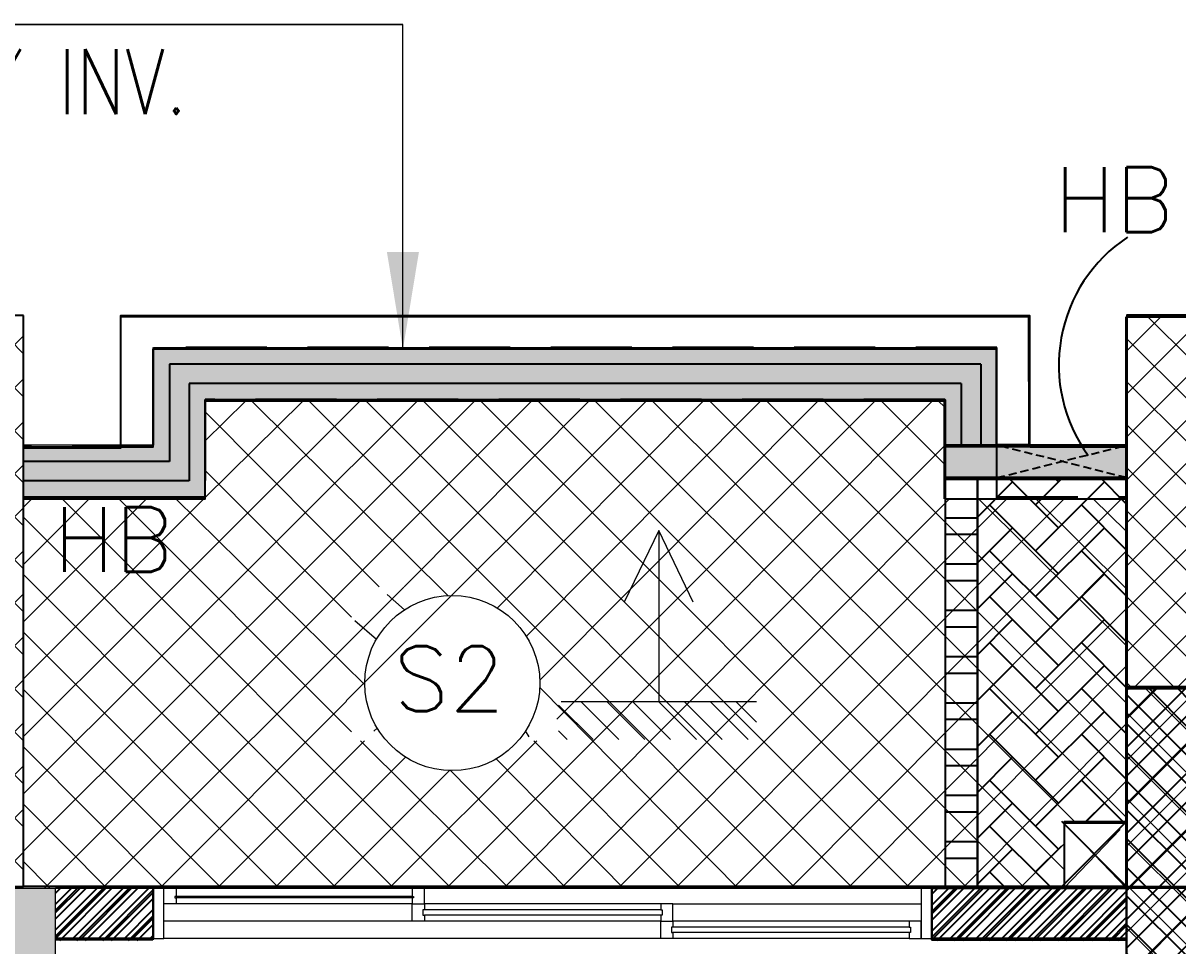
# Model space of a CAD drawing. Header units: millimetres. Extents: x 1181448 to 1317632, y -5734806 to -5633961.
# Drawn here: x 1311250 to 1314809, y -5700498 to -5697655 of the extents above; entities that cross this region are included whole.
import ezdxf

# ---------------------------------------------------------------- set-up
doc = ezdxf.new("R2010")
doc.units = ezdxf.units.MM
doc.header["$LTSCALE"] = 1000
doc.header["$MEASUREMENT"] = 0
for name, pattern in [('1', [0]), ('3BHK-A$0$AUDIT_D_120904163729-0', [0]), ('3BHK-A$0$HIDDEN', [0.375, 0.25, -0.125]), ('AUDIT_D_120904163729-0', [0]), ('HIDDEN', [0.375, 0.25, -0.125]), ('T 10_TYPICAL ELEVATION$0$AUDIT_D_120904163729-0', [0]), ('T8(T9 IS SIMILAR) - TYPICAL FLOOR ELEVATION$0$AUDIT_D_120904163729-0', [0]), ('T8(T9 IS SIMILAR)$0$$0$HIDDEN', [0.375, 0.25, -0.125])]:
    doc.linetypes.add(name, pattern=pattern)
doc.layers.get('0').update_dxf_attribs({"linetype": 'AUDIT_D_120904163729-0'})
for name, color, linetype in [('100 MM THK. NON-STRUCTURAL WALL', 134, 'Continuous'), ('3BHK-A$0$$1$CUT-OUT', 49, 'Continuous'), ('3BHK-A$0$A-DECK SUNK 125', 8, 'Continuous'), ('3BHK-A$0$A-Elev Feature-Chajja', 13, 'Continuous'), ('3BHK-A$0$A-HATCH -160', 251, '3BHK-A$0$AUDIT_D_120904163729-0'), ('3BHK-A$0$CUT-OUT', 49, 'Continuous'), ('3BHK-A$0$ELE 1', 1, 'Continuous'), ('A_dim', 1, 'Continuous'), ('S-BEAM', 20, 'Continuous'), ('S-BEAM NO', 7, 'Continuous'), ('SCPL-BEAMS NO.', 7, 'Continuous'), ('T 10_TYPICAL ELEVATION$0$A-WALL-FEATURES', 6, 'T 10_TYPICAL ELEVATION$0$AUDIT_D_120904163729-0'), ('T8(T9 IS SIMILAR) - TYPICAL FLOOR ELEVATION$0$A-WALL-FEATURES', 6, 'T8(T9 IS SIMILAR) - TYPICAL FLOOR ELEVATION$0$AUDIT_D_120904163729-0'), ('T8(T9 IS SIMILAR)$0$A-RERA CARPET AREA', 30, 'Continuous'), ('T8(T9 IS SIMILAR)$0$S-BEAM', 20, 'T8(T9 IS SIMILAR)$0$$0$HIDDEN'), ('TYPICAL FLOOR ARCH', 251, 'AUDIT_D_120904163729-0')]:
    doc.layers.add(name, color=color, linetype=linetype)
for name, color, linetype, lineweight in [('160 THK. STRUCT WALL', 7, 'Continuous', 15), ('200 THK. NON-STRUCT WALL -1', 6, 'Continuous', 15), ('3BHK-A$0$A-WALL- 160', 6, 'Continuous', 30), ('3BHK-A$0$D&W', 8, 'Continuous', 25), ('3BHK-A$0$Ele', 8, 'Continuous', 15), ('3BHK-A$0$Window', 4, 'Continuous', 20), ('S-C-SHADE', 40, 'Continuous', 9), ('S-CUTOUT', 8, 'Continuous', 15), ('S-HATCH', 8, 'Continuous', 9), ('SCPL_SLAB MARK', 72, 'Continuous', 20)]:
    doc.layers.add(name, color=color, linetype=linetype, lineweight=lineweight)
doc.layers.add('160MM THK.NON-STRUCTURAL WALLS', color=7, linetype='Continuous', true_color=0xea7b62)
doc.layers.add('WALL - 0.16 thk STRUCTURAL', color=7, linetype='1', true_color=0x24ffc8)
doc.styles.add('SCPL', font='romans.shx')
doc.dimstyles.new('SCPL', dxfattribs={"dimscale": 0, "dimtxt": 300, "dimasz": 300, "dimexe": 100, "dimexo": 200, "dimgap": 150, "dimtad": 0, "dimdec": 0, "dimzin": 1, "dimdsep": 46, "dimtxsty": 'SCPL', "dimcen": 150, "dimclrd": 1, "dimclre": 2, "dimclrt": 5, "dimadec": 3, "dimazin": 0, "dimtfac": 1, "dimtdec": 0, "dimtofl": 0, "dimtmove": 2, "dimatfit": 3, "dimfxl": 0, "dimtolj": 1, "dimtzin": 0, "dimlwd": 15, "dimlwe": 13, "dimarcsym": 0})
pattern_1 = [(45.00000000000001, (-0.652265147306025, 1285.594474900514), (-39.77475644174329, 39.7747564417433), []), (45.00000000000001, (25.8642391031608, 1285.594474900514), (-39.77475644174329, 39.7747564417433), [])]
pattern_2 = [(45.00000000000001, (-1203934.236175418, 5721641.226945907), (-39.77475644174329, 39.7747564417433), []), (45.00000000000001, (-1203907.71967116, 5721641.226945907), (-39.77475644174329, 39.7747564417433), [])]

# ---------------------------------------------------------------- blocks, each defined once
blk = doc.blocks.new('3BHK-A$0$2400')
at = {"layer": '3BHK-A$0$Window', "color": 1, "lineweight": 13}
for p, q in [((1151176.486151809, -5692111.929242792), (1148842.486151809, -5692111.929242792)), ((1149607.486151809, -5692111.929242792), (1148879.986151809, -5692111.929242792)), ((1149607.486151809, -5692165.255909459), (1148879.986151809, -5692165.255909459)), ((1150373.736151809, -5692165.255909459), (1149644.986151809, -5692165.255909459)), ((1150411.236151809, -5692165.255909459), (1151176.48615181, -5692165.25590946)), ((1149607.486151809, -5692218.582576125), (1148842.486151809, -5692218.582576125)), ((1150373.736151809, -5692218.582576125), (1149644.986151809, -5692218.582576125)), ((1151138.986151809, -5692218.582576125), (1150411.236151809, -5692218.582576125)), ((1150373.736151809, -5692271.929242792), (1148842.486151809, -5692271.929242792)), ((1151138.986151809, -5692271.929242792), (1150411.236151809, -5692271.929242792))]:
    blk.add_line(p, q, dxfattribs=at)
at = {"layer": '3BHK-A$0$Window', "color": 5, "lineweight": 13}
for p, q in [((1149607.486151809, -5692142.172576125), (1148879.986151809, -5692142.172576125)), ((1149607.486151809, -5692146.672576125), (1148879.986151809, -5692146.672576125)), ((1150373.736151809, -5692183.839242792), (1149644.986151809, -5692183.839242792)), ((1150373.736151809, -5692199.999242792), (1149644.986151809, -5692199.999242792)), ((1151138.986151809, -5692237.165909459), (1150411.236151809, -5692237.165909459)), ((1151138.986151809, -5692253.345909459), (1150411.236151809, -5692253.345909459))]:
    blk.add_line(p, q, dxfattribs=at)
at = {"layer": '3BHK-A$0$Window', "color": 4, "lineweight": 13}
for points in [[(1148842.486151809, -5692111.929242792), (1148809.486151809, -5692111.929242792), (1148809.486151809, -5692271.929242792), (1148842.486151809, -5692271.929242792)], [(1148879.986151809, -5692146.672576125), (1148879.986151809, -5692165.255909459), (1148842.486151809, -5692165.255909459), (1148842.486151809, -5692111.929242792), (1148879.986151809, -5692111.929242792), (1148879.986151809, -5692142.172576125), (1148875.486151809, -5692142.172576125), (1148875.486151809, -5692146.672576125)], [(1149607.486151809, -5692146.672576125), (1149607.486151809, -5692165.255909459), (1149644.986151809, -5692165.255909459), (1149644.986151809, -5692111.929242792), (1149607.486151809, -5692111.929242792), (1149607.486151809, -5692142.172576125), (1149611.986151809, -5692142.172576125), (1149611.986151809, -5692146.672576125)], [(1151209.486151809, -5692111.929242792), (1151176.486151809, -5692111.929242792), (1151176.486151809, -5692271.929242792), (1151209.486151809, -5692271.929242792)], [(1149644.986151809, -5692199.999242792), (1149644.986151809, -5692218.582576125), (1149607.486151809, -5692218.582576125), (1149607.486151809, -5692165.255909459), (1149644.986151809, -5692165.255909459), (1149644.986151809, -5692183.839242792), (1149640.486151809, -5692183.839242792), (1149640.486151809, -5692199.999242792)], [(1150373.736151809, -5692199.999242792), (1150373.736151809, -5692218.582576125), (1150411.236151809, -5692218.582576125), (1150411.236151809, -5692165.255909459), (1150373.736151809, -5692165.255909459), (1150373.736151809, -5692183.839242792), (1150378.236151809, -5692183.839242792), (1150378.236151809, -5692199.999242792)], [(1150411.236151809, -5692253.345909459), (1150411.236151809, -5692271.929242792), (1150373.736151809, -5692271.929242792), (1150373.736151809, -5692218.582576125), (1150411.236151809, -5692218.582576125), (1150411.236151809, -5692237.165909459), (1150406.736151809, -5692237.165909459), (1150406.736151809, -5692253.345909459)], [(1151138.986151809, -5692253.345909459), (1151138.986151809, -5692271.929242792), (1151176.486151809, -5692271.929242792), (1151176.486151809, -5692218.582576125), (1151138.986151809, -5692218.582576125), (1151138.986151809, -5692237.165909459), (1151143.486151809, -5692237.165909459), (1151143.486151809, -5692253.345909459)]]:
    blk.add_lwpolyline(points, close=True, dxfattribs=at)
blk = doc.blocks.new('GGS')
at = {"layer": '3BHK-A$0$A-DECK SUNK 125'}
h = blk.add_hatch(dxfattribs=at)
h.set_pattern_fill('AR-HBONE', color=8, scale=25)
h.set_pattern_definition([(45.00000000000001, (1.30385160446167e-08, 0), (1.110223024625157e-14, 141.4213562373095), [299.9999999999999, -99.99999999999997]), (135, (70.71067813783884, 70.71067812480032), (1.110223024625157e-14, 141.4213562373095), [299.9999999999992, -99.9999999999998])])
edge = h.paths.add_edge_path(flags=17)
edge.add_arc((-206548270.1442057, -159299046.7289787), 13.01244681316444, 180, 540, ccw=False)
h.paths.add_polyline_path([(-206548580.1628271, -159299196.7289787), (-206548320.1807599, -159299196.7289787), (-206548320.1807599, -159298996.7288414), (-206548120.1624828, -159298996.7288414), (-206548120.1442057, -159297936.7289787), (-206548580.14455, -159297936.7289787)])
at = {"layer": '3BHK-A$0$A-HATCH -160', "linetype": 'ByBlock'}
h = blk.add_hatch(dxfattribs=at)
h.set_pattern_fill('ZIGZAG', color=8, scale=250)
h.set_pattern_definition([(9.213864076586625e-15, (1.30385160446167e-08, 0), (31.25, 31.25), [31.25, -31.25]), (90, (31.25000001303852, 0), (-31.25, 31.25), [31.25, -31.25])])
h.paths.add_polyline_path([(-206546670.2258754, -159304032.5894826), (-206548020.1807599, -159304032.5894826), (-206548020.1807599, -159303432.5971018), (-206548120.1807599, -159303432.5971018), (-206548120.1807599, -159304032.5894826), (-206550200.1807599, -159304032.5894826), (-206550200.1789659, -159303332.5971018), (-206550519.8971255, -159303332.5971018), (-206550519.8974985, -159303432.5962824), (-206550300.1807599, -159303432.5971018), (-206550300.1807599, -159304732.5818633), (-206550519.8971255, -159304732.5810439), (-206550519.8971255, -159304832.5810439), (-206550200.1807599, -159304832.5818633), (-206550200.1807599, -159304132.5894826), (-206548120.1807599, -159304132.5894826), (-206548120.1807599, -159304947.5895208), (-206548020.1807599, -159304947.5895208), (-206548020.1807599, -159304132.5894826), (-206546670.2259481, -159304132.5894826)])
h.paths.add_polyline_path([(-206546670.2258754, -159302532.5894826), (-206547270.1807599, -159302532.5894826), (-206547270.1807599, -159302432.5894826), (-206546670.2258754, -159302432.5894826)])
h.paths.add_polyline_path([(-206548020.1807599, -159299982.5894826), (-206548120.1807599, -159299982.5894826), (-206548120.1807599, -159302532.5894826), (-206548020.1807599, -159302532.5894826)])
h.paths.add_polyline_path([(-206548020.1807599, -159306682.5894826), (-206548120.1807599, -159306682.5894826), (-206548120.1807599, -159305697.5895208), (-206548020.1807599, -159305697.5895208)])
h.paths.add_polyline_path([(-206556389.5921026, -159304658.1033002), (-206555569.7017461, -159304658.1033002), (-206555569.7017461, -159304758.1033002), (-206556389.5921026, -159304758.1033002)])
h.paths.add_polyline_path([(-206557269.5921026, -159304658.1033002), (-206558169.6795669, -159304658.1033002), (-206558169.6795669, -159304758.1033002), (-206557269.5921026, -159304758.1033002)])
h.paths.add_polyline_path([(-206555619.9673005, -159303432.9301992), (-206558019.8107907, -159303432.9301992), (-206558019.8107907, -159303332.9301992), (-206555619.9673005, -159303332.9301992)])
h.paths.add_polyline_path([(-206558919.8107907, -159301083.248655), (-206559019.8107907, -159301083.248655), (-206559019.8107907, -159303432.9301992), (-206558919.8107907, -159303432.9301992)])
h.paths.add_polyline_path([(-206559769.8107907, -159303432.9301992), (-206560446.1413, -159303432.9301992), (-206560446.1413, -159303332.9310211), (-206559769.8107907, -159303332.9310211)])
h.paths.add_polyline_path([(-206558359.3616348, -159309491.6875185), (-206557569.6726112, -159309492.7478054), (-206557569.7774198, -159309392.7397758), (-206557569.6759572, -159309392.747706), (-206557669.6726112, -159309392.7477075), (-206558359.3616348, -159309391.6874206)])
h.paths.add_polyline_path([(-206554884.6853191, -159299222.9420962), (-206555369.7017461, -159299222.6462081), (-206555369.7017461, -159299323.1212675), (-206554884.7620298, -159299323.1212675)])
h.paths.add_polyline_path([(-206548120.1413031, -159297837.7564037), (-206548679.7807, -159297837.834479), (-206548679.7807, -159297937.7893145), (-206548120.1442057, -159297937.7893145)])
h.paths.add_polyline_path([(-206555669.7017477, -159305007.0429644), (-206555569.7017461, -159305007.0429644), (-206555569.7017461, -159304757.0429644), (-206555669.7017477, -159304757.0429644)])
h = blk.add_hatch(dxfattribs=at)
h.set_pattern_fill('ANSI37', color=8, scale=500)
h.set_pattern_definition([(45.00000000000001, (-0.652265147306025, 1286.837772074156), (-44.19417382415921, 44.19417382415922), []), (135, (-0.652265147306025, 1286.837772074156), (-44.19417382415922, -44.19417382415921), [])])
h.paths.add_polyline_path([(-206547920.2437709, -159298581.714834), (-206548120.1413023, -159298581.7020094), (-206548120.1807599, -159299981.5291468), (-206547920.31224, -159299981.5391319)])
h = blk.add_hatch(dxfattribs=at)
h.set_pattern_fill('ANSI32', color=8, scale=150)
h.set_pattern_definition(pattern_1)
h.paths.add_polyline_path([(-206551120.1809396, -159299358.0161074), (-206551420.1939187, -159299357.873001), (-206551420.1939187, -159299197.785338), (-206551120.1809396, -159299197.9284444)])
h = blk.add_hatch(dxfattribs=at)
h.set_pattern_fill('ANSI32', color=8, scale=150)
h.set_pattern_definition(pattern_1)
h.paths.add_polyline_path([(-206548120.1807599, -159299357.9722759), (-206548720.1809396, -159299357.9722759), (-206548720.1809396, -159299197.9722759), (-206548120.1807599, -159299197.9722759)])
at = {"color": 8, "linetype": '3BHK-A$0$HIDDEN', "ltscale": 0.1}
for p, q in [((-206548519.8104886, -159297936.7289787, 1.129310192120616), (-206548120.1442057, -159297836.7518257, 1.129310192120616)), ((-206548120.1442057, -159297936.7289787, 0.5138890929442232), (-206548519.8104886, -159297836.7518257, 1.129310192120616))]:
    blk.add_line(p, q, dxfattribs=at)
at = {"layer": '3BHK-A$0$$1$CUT-OUT', "color": 8, "elevation": 0.4895635743113104}
blk.add_lwpolyline([(-206548679.7807, -159297936.7289787), (-206548679.782277, -159299196.7289787), (-206548579.7680318, -159299196.7137649), (-206548579.7965248, -159297936.7383939)], close=True, dxfattribs=at)
blk.add_lwpolyline([(-206548579.7680323, -159299196.7289787), (-206548579.7965243, -159297936.7594071)], dxfattribs=at)
at = {"layer": '3BHK-A$0$A-Elev Feature-Chajja', "color": 8, "elevation": 0.4895635743113104}
for points in [[(-206548679.7828352, -159298111.1580669), (-206548579.7828352, -159298111.1580669), (-206548579.7798097, -159298061.1590371), (-206548679.7798097, -159298061.1590371)], [(-206548679.7828352, -159298253.7298306), (-206548579.7828352, -159298253.7298306), (-206548579.7798097, -159298203.7308008), (-206548679.7798097, -159298203.7308008)], [(-206548679.7828352, -159298396.3015943), (-206548579.7828352, -159298396.3015943), (-206548579.7798097, -159298346.3025645), (-206548679.7798097, -159298346.3025645)], [(-206548679.7828352, -159298538.8733581), (-206548579.7828352, -159298538.8733581), (-206548579.7798097, -159298488.8743282), (-206548679.7798097, -159298488.8743282)], [(-206548679.7828352, -159298681.4451218), (-206548579.7828352, -159298681.4451218), (-206548579.7798097, -159298631.4460919), (-206548679.7798097, -159298631.4460919)], [(-206548679.7828352, -159298824.0168855), (-206548579.7828352, -159298824.0168855), (-206548579.7798097, -159298774.0178557), (-206548679.7798097, -159298774.0178557)], [(-206548679.7828352, -159298966.5886492), (-206548579.7828352, -159298966.5886492), (-206548579.7798097, -159298916.5896194), (-206548679.7798097, -159298916.5896194)], [(-206548679.7828352, -159299109.160413), (-206548579.7828352, -159299109.160413), (-206548579.7798097, -159299059.1613831), (-206548679.7798097, -159299059.1613831)]]:
    blk.add_lwpolyline(points, close=True, dxfattribs=at)
at = {"layer": '3BHK-A$0$A-WALL- 160', "color": 8, "linetype": 'ByBlock'}
for p, q in [((-206548120.1807599, -159299981.5291468, 0.5138890929442232), (-206548120.1807599, -159298581.7127698, 0.5138890929442232)), ((-206548120.1807599, -159298581.7127698, 0.5138890929442232), (-206547920.168948, -159298581.7148345, 0.5138890929442232)), ((-206551120.1809396, -159299196.6297038, 0.4895635743113104), (-206551420.1939187, -159299196.5420408, 0.4895635743113104)), ((-206551120.1809396, -159299196.6297038, 0.4895635743113104), (-206551120.1809396, -159299356.6297038, 0.4895635743113104)), ((-206548720.1809396, -159299197.2016654, 0.4895635743113104), (-206548720.1809396, -159299356.7289787, 0.4895635743113104)), ((-206551120.1809396, -159299356.6297038, 0.4895635743113104), (-206551420.1939187, -159299356.5420414, 0.4895635743113104)), ((-206548720.1809396, -159299356.7289787, 0.4895635743113104), (-206548120.1807599, -159299356.7289787, 0.4895635743113104))]:
    blk.add_line(p, q, dxfattribs=at)
at = {"layer": '3BHK-A$0$A-WALL- 160', "color": 8, "linetype": 'ByBlock', "elevation": 0.5138890929442232}
blk.add_lwpolyline([(-206548120.1413031, -159297836.6960678), (-206548679.7807, -159297836.7741432), (-206548679.7807, -159297936.7289787), (-206548120.1438179, -159297936.7289787)], close=True, dxfattribs=at)
at = {"layer": '3BHK-A$0$A-WALL- 160', "color": 8, "linetype": 'ByBlock', "elevation": 0.4895635743113104}
blk.add_lwpolyline([(-206548720.1809396, -159299196.7289787), (-206548120.2084049, -159299196.7289787)], dxfattribs=at)
at = {"layer": '3BHK-A$0$CUT-OUT', "color": 8, "elevation": 0.5138890929442232}
blk.add_lwpolyline([(-206548580.1628271, -159299196.7289787), (-206548312.1824299, -159299196.7289787), (-206548312.1824299, -159298996.7288414), (-206548120.1624828, -159298996.7288414), (-206548120.1442057, -159297936.7289787), (-206548580.14455, -159297936.7289787)], close=True, dxfattribs=at)
at = {"layer": '3BHK-A$0$CUT-OUT', "color": 8, "linetype": 'ByBlock'}
for points, elevation in [([(-206548120.1807599, -159299196.7288414), (-206548320.1807599, -159298996.7288414)], 1.161134043268686), ([(-206548120.1807599, -159298996.7288414), (-206548320.1807599, -159299196.7289787)], 0.5138890929442232)]:
    blk.add_lwpolyline(points, dxfattribs=dict(at, elevation=elevation))
at = {"layer": '3BHK-A$0$D&W', "color": 8, "linetype": 'ByBlock'}
for p, q in [((-206548679.8104886, -159297696.7289787, 0.4895635743113104), (-206550959.8104887, -159297696.7289787, 0.4652380556783912)), ((-206550959.8104887, -159297996.7356428, 0.4895635743113104), (-206551519.8104887, -159297996.7315967, 0.4895635743113104))]:
    blk.add_line(p, q, dxfattribs=at)
at = {"layer": '3BHK-A$0$Ele', "color": 8}
for p, q in [((-206548519.8104886, -159297536.7289787, 0.4895635743113104), (-206551119.8104887, -159297536.7289787, 0.4652380556783912)), ((-206551119.8104887, -159297536.7289787, 0.4895635743113104), (-206551119.8104887, -159297836.7289787, 0.4895635743113104)), ((-206548519.8104886, -159297536.7289787, 0.4895635743113104), (-206548519.8104886, -159297836.7518257, 1.129310192120616)), ((-206548679.8104886, -159297696.7289787, 0.4895635743113104), (-206550959.8104887, -159297696.7289787, 0.4652380556783912)), ((-206550959.8104887, -159297696.7289787, 0.4895635743113104), (-206550959.8104887, -159297996.7356428, 0.4895635743113104)), ((-206548679.8104886, -159297696.7289787, 0.4895635743113104), (-206548679.8104886, -159297872.6090684, 1.128851145516617)), ((-206551119.8104887, -159297836.7289787, 0.4895635743113104), (-206551519.8104887, -159297836.7289787, 0.4895635743113104)), ((-206551379.8104887, -159297996.7345123, 0.4895635743113104), (-206551519.8104887, -159297996.7315967, 0.4881903595497807))]:
    blk.add_line(p, q, dxfattribs=at)
at = {"layer": '3BHK-A$0$ELE 1', "color": 8}
for p, q in [((-206548569.8104911, -159297586.7289811, 0.4895635743113104), (-206551069.8104862, -159297586.7289811, 0.4652380556783912)), ((-206551069.8104862, -159297586.7289811, 0.4895635743113104), (-206551069.8104862, -159297886.730894, 0.4895635743113104)), ((-206548569.8104911, -159297586.7289811, 0.4895635743113104), (-206548569.8104911, -159297836.5372259, 1.128851145516617)), ((-206548629.8104862, -159297646.7289762, 0.4895635743113104), (-206551009.8104911, -159297646.7289762, 0.4652380556783912)), ((-206551009.8104911, -159297646.7289762, 0.4895635743113104), (-206551009.8104911, -159297946.7333803, 0.4895635743113104)), ((-206548629.8104862, -159297646.7289762, 0.4895635743113104), (-206548629.8104862, -159297836.5380419, 1.128851145516617)), ((-206551069.8104862, -159297886.730894, 0.4895635743113104), (-206551519.8104887, -159297886.7297326, 0.4895635743113104)), ((-206551009.8104911, -159297946.7333803, 0.4895635743113104), (-206551519.8104887, -159297946.7307064, 0.4895635743113104))]:
    blk.add_line(p, q, dxfattribs=at)
at = {"layer": 'T8(T9 IS SIMILAR) - TYPICAL FLOOR ELEVATION$0$A-WALL-FEATURES', "color": 8, "linetype": 'ByBlock', "elevation": -0.02432551863291288}
blk.add_lwpolyline([(-206551519.8767088, -159297436.8740349), (-206551720.2469801, -159297436.8740349), (-206551720.2469801, -159299196.5420409), (-206551519.8767088, -159299196.5420409)], close=True, dxfattribs=at)
at = {"layer": 'T8(T9 IS SIMILAR) - TYPICAL FLOOR ELEVATION$0$A-WALL-FEATURES', "color": 8, "linetype": 'ByBlock'}
blk.add_lwpolyline([(-206551219.8794781, -159297837.0323791), (-206551219.8739396, -159297436.6813505), (-206548419.8893721, -159297436.6808961), (-206548419.8640456, -159297836.9784955)], dxfattribs=at)
blk.add_lwpolyline([(-206548119.8767088, -159299196.7806254), (-206547919.8767088, -159299196.7806254), (-206547919.8767088, -159297437.0358031), (-206548119.8767088, -159297437.0358031)], close=True, dxfattribs=at)
at = {"layer": 'T8(T9 IS SIMILAR)$0$A-RERA CARPET AREA', "color": 8, "elevation": -0.02432551863291288}
blk.add_lwpolyline([(-206551519.8767088, -159299196.5420409), (-206551519.7760542, -159297997.0278792), (-206550959.8344796, -159297997.0474779), (-206550959.8276745, -159297696.6297049), (-206548679.8767088, -159297696.6812689), (-206548679.8228419, -159299196.7804192)], close=True, dxfattribs=at)
at = {"layer": 'T8(T9 IS SIMILAR)$0$S-BEAM', "color": 8}
for p, q in [((-206551720.9241199, -159297435.7473068, 0.4029315210729956), (-206551520.9241284, -159297435.7486992, -0.1037603489173384)), ((-206551520.4766785, -159299196.5998365, 0.6472449503635289), (-206551520.4766785, -159297438.1367865, 1.153936820353907)), ((-206547920.9486226, -159297435.9101823, 0.07143552091450678), (-206548120.4396444, -159297435.9101823, 0.07143552091455063)), ((-206548120.4378665, -159299196.7398154, -0.1658096150768856), (-206548120.4396444, -159297437.0461071, 0.1405530803731949)), ((-206548417.0141105, -159297835.6719717, 1.636540630223326), (-206548520.3112329, -159297835.67511, 2.333484397540547)), ((-206548520.3063711, -159297995.6767986, 2.333484397540773), (-206548520.3112329, -159297835.67511, 2.333484397540519)), ((-206548417.0141105, -159297835.6719717, 1.636540630223326), (-206548120.6605933, -159297835.6609313, 2.333484397540547)), ((-206548520.3063711, -159297995.6767986, 2.333484397540773), (-206548117.0387911, -159297995.6645452, 1.674150642147043)), ((-206551420.6439945, -159299196.7374177, -0.4731412050120287), (-206546670.7429771, -159299196.7289389, -0.4731412050120287))]:
    blk.add_line(p, q, dxfattribs=at)
at = {"layer": 'T8(T9 IS SIMILAR)$0$S-BEAM', "color": 8, "elevation": 2.333484397540547}
for points in [[(-206548520.3201265, -159297995.6743014), (-206548520.3201265, -159297535.3960319), (-206551120.3420357, -159297535.4621032), (-206551120.3285092, -159297837.4018953), (-206551520.3211323, -159297837.4310206)], [(-206548680.2732486, -159297995.6743014), (-206548680.3160606, -159297695.4000978), (-206550960.3371739, -159297695.4580373), (-206550960.3233258, -159297997.4007125), (-206551520.3091601, -159297997.4414876)]]:
    blk.add_lwpolyline(points, dxfattribs=at)
at = {"layer": '3BHK-A$0$A-WALL- 160', "color": 8, "linetype": 'ByBlock'}
blk.add_blockref('3BHK-A$0$2400', (-207699929.6670914, -153607084.7997359, 0.4895635743113104), dxfattribs=at)
blk = doc.blocks.new('A$C5F94338C')
at = {"layer": 'WALL - 0.16 thk STRUCTURAL'}
h = blk.add_hatch(color=256, dxfattribs=at)
h.dxf.hatch_style = 1
h.paths.add_polyline_path([(37780.11796076247, 17094.80782370642), (37480.0613603706, 17094.80834333971), (37480.04814494797, 12860.00003652647), (37780.04814494797, 12860.00003652647)])
at = {"layer": '160 THK. STRUCT WALL'}
blk.add_lwpolyline([(37780.11796076247, 17094.80782370642), (37480.0613603706, 17094.80834333971), (37480.04814494797, 12860.00003652647), (37780.04814494797, 12860.00003652647)], close=True, dxfattribs=at)
blk = doc.blocks.new('A$C42226032')
at = {"layer": 'SCPL_SLAB MARK'}
h = blk.add_hatch(dxfattribs=at)
h.set_pattern_fill('ANSI31', color=256, scale=0.2, angle=90)
h.set_pattern_definition([(135, (-48.78957498450661, -510.3908649645549), (-0.0176776695296637, -0.0176776695296637), [])])
h.paths.add_polyline_path([(-0.1371932203806165, -0.2348310001494669), (-0.1371932203806165, -0.2863041816063232), (0.1336667771734425, -0.2863041816063232), (0.1336667771734425, -0.2348310001494669)])
for p, q in [((0, 0), (0, -0.2348310001494669)), ((0, -1.99e-13), (-0.047252589632194, -0.0980868399981034)), ((0.047252589632194, -0.0980868399981034), (0, -1.99e-13)), ((0.1336667771734425, -0.2348310001494669), (-0.1336667771734425, -0.2348310001494669))]:
    blk.add_line(p, q, dxfattribs=at)
blk = doc.blocks.new('A$C73fda794')
at = {"layer": '100 MM THK. NON-STRUCTURAL WALL', "linetype": 'ByBlock'}
h = blk.add_hatch(dxfattribs=at)
h.set_pattern_fill('ZIGZAG', color=256, scale=250)
h.set_pattern_definition([(9.213864076586625e-15, (-1203933.583910257, 5720355.632470995), (31.25, 31.25), [31.25, -31.25]), (90, (-1203902.333910257, 5720355.632470995), (-31.25, 31.25), [31.25, -31.25])])
h.paths.add_polyline_path([(23428.22658929229, 5606.109934210777), (22078.27170479298, 5606.109934210777), (22078.27170479298, 6206.102314978838), (21978.27170479298, 6206.102314978838), (21978.27170479298, 5606.109934210777), (19898.27170479298, 5606.109934210777), (19898.27349883318, 6306.102314978838), (19578.55533921719, 6306.102314978838), (19578.55496627092, 6206.103134393692), (19798.27170479298, 6206.102314978838), (19798.27170479298, 4906.117553442717), (19578.55533921719, 4906.118372857571), (19578.55533921719, 4806.118372857571), (19898.27170479298, 4806.117553442717), (19898.27170479298, 5506.109934210777), (21978.27170479298, 5506.109934210777), (21978.27170479298, 4691.109895974398), (22078.27170479298, 4691.109895974398), (22078.27170479298, 5506.109934210777), (23428.22651663423, 5506.109934210777)])
h.paths.add_polyline_path([(23428.22658929229, 7106.109934210777), (22828.27170479298, 7106.109934210777), (22828.27170479298, 7206.109934210777), (23428.22658929229, 7206.109934210777)])
h.paths.add_polyline_path([(22078.27170479298, 9656.109934210777), (21978.27170479298, 9656.109934210777), (21978.27170479298, 7106.109934210777), (22078.27170479298, 7106.109934210777)])
h.paths.add_polyline_path([(22078.27170479298, 2956.109934210777), (21978.27170479298, 2956.109934210777), (21978.27170479298, 3941.109895974398), (22078.27170479298, 3941.109895974398)])
h.paths.add_polyline_path([(13708.86036211252, 4980.596116542816), (14528.7507186234, 4980.596116542816), (14528.7507186234, 4880.596116542816), (13708.86036211252, 4880.596116542816)])
h.paths.add_polyline_path([(12828.86036211252, 4980.596116542816), (11928.77289786935, 4980.596116542816), (11928.77289786935, 4880.596116542816), (12828.86036211252, 4880.596116542816)])
h.paths.add_polyline_path([(14478.4851642251, 6205.769217610359), (12078.64167404175, 6205.769217610359), (12078.64167404175, 6305.769217610359), (14478.4851642251, 6305.769217610359)])
h.paths.add_polyline_path([(11178.64167404175, 8555.450761795044), (11078.64167404175, 8555.450761795044), (11078.64167404175, 6205.769217610359), (11178.64167404175, 6205.769217610359)])
h.paths.add_polyline_path([(10328.64167404175, 6205.769217610359), (9652.31116476655, 6205.769217610359), (9652.31116476655, 6305.768395721912), (10328.64167404175, 6305.768395721912)])
h.paths.add_polyline_path([(11739.09082996845, 147.0118982493877), (12528.77985352278, 145.9516113698483), (12528.67504489422, 245.9596409797668), (12528.77650749683, 245.9517108201981), (12428.77985352278, 245.9517092704773), (11739.09082996845, 247.0119961500168)])
h.paths.add_polyline_path([(15213.7671456039, 10415.75732061267), (14728.7507186234, 10416.05320864916), (14728.7507186234, 10315.57814928889), (15213.69043496251, 10315.57814928889)])
h.paths.add_polyline_path([(21978.31116163731, 11800.94301313162), (21418.67176473141, 11800.86493781209), (21418.67176473141, 11700.91010227799), (21978.30825901031, 11700.91010224819)])
h.paths.add_polyline_path([(14428.75071701407, 4631.656452357769), (14528.7507186234, 4631.656452357769), (14528.7507186234, 4881.656452357769), (14428.75071701407, 4881.656452357769)])
at = {"layer": '160MM THK.NON-STRUCTURAL WALLS', "linetype": 'ByBlock'}
h = blk.add_hatch(dxfattribs=at)
h.set_pattern_fill('ANSI32', color=256, scale=150)
h.set_pattern_definition(pattern_2)
h.paths.add_polyline_path([(18978.27152517438, 10280.68330943584), (18678.25854602456, 10280.82641580701), (18678.25854602456, 10440.91407877207), (18978.27152517438, 10440.7709724009)])
h = blk.add_hatch(dxfattribs=at)
h.set_pattern_fill('ANSI32', color=256, scale=150)
h.set_pattern_definition(pattern_2)
h.paths.add_polyline_path([(21978.27170479298, 10280.72714093328), (21378.27152517438, 10280.72714093328), (21378.27152517438, 10440.72714093328), (21978.27170479298, 10440.72714090347)])
at = {"layer": '200 THK. NON-STRUCT WALL -1', "linetype": 'ByBlock'}
h = blk.add_hatch(dxfattribs=at)
h.set_pattern_fill('ANSI37', color=256, scale=750)
h.set_pattern_definition([(45, (-1203933.682972759, 5720355.41923362), (-66.29126073623883, 66.29126073623884), []), (135, (-1203933.682972759, 5720355.41923362), (-66.29126073623884, -66.29126073623883), [])])
h.paths.add_polyline_path([(-17301.31999054551, 11056.98560976982), (-17501.31999051571, 11056.98560976982), (-17501.31363910437, 12201.45037633181), (-17301.31363910437, 12201.45037633181)])
h.paths.add_polyline_path([(-13901.31363910437, 12201.61214452982), (-13700.94336780906, 12201.61214452982), (-13700.94336780906, 10441.94413858652), (-13901.31363910437, 10441.94413858652)])
h.paths.add_polyline_path([(-1141.319410353899, 19949.83931747079), (-1341.319410353899, 19949.83931747079), (-1341.319410353899, 19265.31816750765), (-1141.319410353899, 19265.31816750765)])
h.paths.add_polyline_path([(6018.581527143717, 19949.83931747079), (5818.581527143717, 19949.83931747079), (5818.581527143717, 19263.60493016243), (6018.581527143717, 19263.60493016243)])
h.paths.add_polyline_path([(18578.476693362, 12201.61214452982), (18378.10642209649, 12201.61214452982), (18378.10642209649, 10441.94413858652), (18578.476693362, 10441.94413858652)])
h.paths.add_polyline_path([(21978.58210512996, 11056.98561146855), (22178.58210510015, 11056.98561146855), (22178.476693362, 12201.45037633181), (21978.4766933918, 12201.45037633181)])
h.paths.add_polyline_path([(5918.680589646101, -9013.51327931881), (6118.703312456608, -9013.51327931881), (6118.703312456608, -8328.608431756496), (5918.680589646101, -8328.608431756496)])
h.paths.add_polyline_path([(-1241.51753538847, -9013.51327931881), (-1441.540258198977, -9013.51327931881), (-1441.540258198977, -8328.608431756496), (-1241.51753538847, -8328.608431756496)])
h = blk.add_hatch(dxfattribs=at)
h.set_pattern_fill('ANSI37', color=256, scale=750)
h.set_pattern_definition([(45, (-19851.51455706358, -9013.513251274824), (-66.29126073623883, 66.29126073623884), []), (135, (-19851.51455706358, -9013.513251274824), (-66.29126073623884, -66.29126073623883), [])])
h.paths.add_polyline_path([(22178.20869380236, 11056.98458278179), (21978.31116247177, 11056.99740740657), (21978.27170479298, 9657.17027002573), (22178.14022472501, 9657.160284876823)])
at = {"layer": 'S-C-SHADE'}
h = blk.add_hatch(color=256, dxfattribs=at)
h.dxf.hatch_style = 1
h.paths.add_polyline_path([(18978.70293876529, 12102.11169275641), (21578.72484794259, 12102.17776402831), (21578.73375418782, 11801.89868593216), (21578.73374152184, 11801.89868593216), (21602.45578220487, 11801.89940664172), (21578.75177913904, 11801.93881821632), (21418.74939903617, 11801.93407258391), (21418.72891387343, 11942.17369818687), (19138.70780053735, 11942.11575871706), (19138.45284697413, 11640.17306390405), (18578.38662678003, 11640.13190329075), (18578.29554721713, 11800.14276739955), (18978.61014673114, 11800.1719160676)])
at = {"layer": 'S-HATCH'}
h = blk.add_hatch(dxfattribs=at)
h.set_pattern_fill('ANSI37', color=256, scale=1000)
h.set_pattern_definition([(45, (206689697.2454191, 159341506.4391464), (-88.38834764831843, 88.38834764831844), []), (135, (206689697.2454191, 159341506.4391464), (-88.38834764831844, -88.38834764831843), [])])
h.paths.add_polyline_path([(19590.68266361952, 11253.49205070734), (19595.52599981427, 11260.06057170033), (19602.57947903872, 11268.83464297652), (19610.06572261453, 11277.40489539504), (19617.97426036, 11285.75934264064), (19626.29403150082, 11293.88630026579), (19635.01340004802, 11301.77440199256), (19644.12017121911, 11309.41261559725), (19653.60160833597, 11316.79025834799), (19663.44445076585, 11323.89701193571), (19673.6349323988, 11330.72293695807), (19684.15880092978, 11337.25848668814), (19695.00133776665, 11343.49452060461), (19706.14737865329, 11349.42231705785), (19717.58133482933, 11355.03358545899), (19729.28721490502, 11360.32047793269), (19741.24864709377, 11365.27560034394), (19753.44890230894, 11369.8920224309), (19754.52621972561, 11370.26245415211), (19590.68266361952, 11370.26245415211)], flags=16)
h.paths.add_polyline_path([(20117.86948683858, 10896.78366845846), (20116.53351640701, 10896.12803462148), (20223.47288766503, 10896.12803462148), (20223.47288766503, 10979.9033741653), (20221.43738645315, 10977.37134253979), (20213.95114287734, 10968.80109012127), (20206.04260513186, 10960.44664287567), (20197.72283399105, 10952.31968525052), (20189.00346544385, 10944.43158352375), (20179.89669427276, 10936.79336991906), (20170.4152571559, 10929.41572716832), (20160.57241472602, 10922.3089735508), (20150.38193309307, 10915.48304855824), (20139.85806456208, 10908.94749879837), (20129.01552772522, 10902.7114648819)], flags=16)
h.paths.add_polyline_path([(19707.48334908485, 10896.12803462148), (19706.14737865329, 10896.78366845846), (19695.00133776665, 10902.7114648819), (19684.15880092978, 10908.94749879837), (19673.6349323988, 10915.48304855824), (19663.44445076585, 10922.3089735508), (19653.60160833597, 10929.41572716832), (19644.12017121911, 10936.79336991906), (19635.01340007782, 10944.43158352375), (19626.29403150082, 10952.31968525052), (19617.97426036, 10960.44664287567), (19610.06572261453, 10968.80109012127), (19602.57947903872, 10977.37134253979), (19595.52599981427, 10986.14541381598), (19590.68266361952, 10992.71393480897), (19590.68266361952, 10896.12803462148)], flags=16)
h.paths.add_polyline_path([(19710.01411217451, 10894.88605058193), (19708.32047149539, 10895.71721279621), (19708.97949358821, 10895.35086265206)], flags=0)
h.paths.add_polyline_path([(20114.00275325775, 11351.31993493438), (20115.69639399648, 11350.4887727201), (20115.03737190366, 11350.85512286425)], flags=16)
h.paths.add_polyline_path([(20083.87615391612, 11364.81662887335), (20084.96075618267, 11364.36732339859), (20084.27680441737, 11364.67459508777)], flags=16)
h.paths.add_polyline_path([(20142.94732263684, 11335.33999067545), (20144.84232848883, 11334.16315111518), (20143.84265968204, 11334.84227311611)], flags=16)
h.paths.add_polyline_path([(20050.63116392493, 11376.49641227722), (20053.03433078527, 11375.75029805303), (20051.85719835758, 11376.16760075092)], flags=16)
h.paths.add_polyline_path([(20193.59320864081, 11297.62222501636), (20195.16328284144, 11296.20183488727), (20194.49925562739, 11296.87292933464)], flags=16)
h.paths.add_polyline_path([(20017.31727048755, 11385.36868160963), (20018.50806713104, 11385.1115410924), (20018.09077224135, 11385.22345587611)], flags=16)
h.paths.add_polyline_path([(20215.3739489615, 11275.77606683969), (20216.48283958435, 11274.5066087544), (20215.86271306872, 11275.2821008265)], flags=16)
h.paths.add_polyline_path([(19982.49110782146, 11391.84518569708), (19984.47279667854, 11391.53526371717), (19983.30271521211, 11391.75494766235)], flags=16)
h.paths.add_polyline_path([(20233.88994276524, 11252.73835623264), (20234.48938125372, 11251.92539918423), (20234.29988765717, 11252.22570434213)], flags=16)
h.paths.add_polyline_path([(19946.48051071167, 11395.74879452586), (19948.9306922853, 11395.57657828927), (19947.82805523276, 11395.69917425513)], flags=16)
h.paths.add_polyline_path([(20249.07647719979, 11228.80809798837), (20250.07190153003, 11227.00681886077), (20249.63321939111, 11227.92578554153)], flags=16)
h.paths.add_polyline_path([(19875.08617320657, 11395.57657828927), (19877.5363547802, 11395.74879452586), (19876.1888102293, 11395.69917425513)], flags=16)
h.paths.add_polyline_path([(20261.56572932005, 11202.92914679646), (20261.90879192948, 11202.03659242392), (20261.71503984928, 11202.61636593938)], flags=16)
h.paths.add_polyline_path([(19839.54406878352, 11391.53526371717), (19841.5257577002, 11391.84518569708), (19840.71415027976, 11391.75494766235)], flags=16)
h.paths.add_polyline_path([(20270.13590434194, 11177.41821658611), (20270.5493850708, 11175.93285369873), (20270.4289945066, 11176.54118910432)], flags=16)
h.paths.add_polyline_path([(19805.50879833102, 11385.1115410924), (19806.69959500432, 11385.36868157983), (19805.92609325051, 11385.22345587611)], flags=16)
h.paths.add_polyline_path([(20275.52760246396, 11150.7778481245), (20275.75736382604, 11148.94132938981), (20275.69116321206, 11149.95137321949)], flags=16)
h.paths.add_polyline_path([(19770.98253470659, 11375.75029805303), (19773.38570159674, 11376.49641227722), (19772.15966713428, 11376.16760075092)], flags=16)
h.paths.add_polyline_path([(20275.75736382604, 11097.2646560967), (20275.52760246396, 11095.42813739181), (20275.69116321206, 11096.25461229682)], flags=16)
h.paths.add_polyline_path([(19739.0561093092, 11364.36732339859), (19740.14071157575, 11364.81662887335), (19739.7400610745, 11364.67459508777)], flags=0)
h.paths.add_polyline_path([(20270.5493850708, 11070.27313178778), (20270.13590434194, 11068.7877689302), (20270.4289945066, 11069.66479641199)], flags=16)
h.paths.add_polyline_path([(19708.32047149539, 11350.4887727201), (19710.01411220431, 11351.31993493438), (19708.97949358821, 11350.85512286425)], flags=0)
h.paths.add_polyline_path([(20261.90879192948, 11044.16939309239), (20261.56572932005, 11043.27683869004), (20261.71503984928, 11043.58961954713)], flags=16)
h.paths.add_polyline_path([(20250.07190153003, 11019.19916665554), (20249.07647719979, 11017.39788752794), (20249.63321939111, 11018.28019997478)], flags=16)
h.paths.add_polyline_path([(19628.85358265042, 11296.20183488727), (19630.42365682125, 11297.62222498655), (19629.51760986447, 11296.87292933464)], flags=0)
h.paths.add_polyline_path([(20234.48938125372, 10994.28058633208), (20233.88994276524, 10993.46762928367), (20234.29988765717, 10993.98028117418)], flags=16)
h.paths.add_polyline_path([(19607.53402590752, 11274.5066087544), (19608.64291653037, 11275.77606683969), (19608.15415242314, 11275.2821008265)], flags=0)
h.paths.add_polyline_path([(20216.48283958435, 10971.69937676191), (20215.3739489615, 10970.42991867661), (20215.86271306872, 10970.92388466001)], flags=0)
h.paths.add_polyline_path([(19589.52748423815, 11251.92539918423), (19590.12692272663, 11252.73835623264), (19589.7169778347, 11252.22570434213)], flags=16)
h.paths.add_polyline_path([(20195.16328284144, 10950.00415062904), (20193.59320867062, 10948.58376049995), (20194.49925562739, 10949.33305618167)], flags=0)
h.paths.add_polyline_path([(19573.94496396184, 11227.00681883097), (19574.94038826227, 11228.80809798837), (19574.38364610076, 11227.92578554153)], flags=16)
h.paths.add_polyline_path([(20144.84232845902, 10912.04283437133), (20142.94732263684, 10910.86599481106), (20143.84265968204, 10911.3637124002)], flags=16)
h.paths.add_polyline_path([(19562.10807356238, 11202.03659242392), (19562.45113614202, 11202.92914679646), (19562.30182564259, 11202.61636593938)], flags=16)
h.paths.add_polyline_path([(20115.69639399648, 10895.71721279621), (20114.00275328755, 10894.88605058193), (20115.03737190366, 10895.35086265206)], flags=16)
h.paths.add_polyline_path([(19553.46748042107, 11175.93285369873), (19553.88096114993, 11177.41821658611), (19553.58787098527, 11176.54118910432)], flags=16)
h.paths.add_polyline_path([(20084.96075621247, 10881.83866214752), (20083.87615388632, 10881.38935664296), (20084.27680441737, 10881.53139039874)], flags=0)
h.paths.add_polyline_path([(19548.25950166583, 11148.94132938981), (19548.48926302791, 11150.7778481245), (19548.32570227981, 11149.95137321949)], flags=16)
h.paths.add_polyline_path([(20053.03433078527, 10870.45568746328), (20050.63116386533, 10869.70957320929), (20051.85719835758, 10870.03838476539)], flags=0)
h.paths.add_polyline_path([(19548.48926302791, 11095.42813739181), (19548.25950166583, 11097.2646560967), (19548.32570227981, 11096.25461229682)], flags=16)
h.paths.add_polyline_path([(20018.50806713104, 10861.09444439411), (20017.31727048755, 10860.83730390668), (20018.09077224135, 10860.9825296402)], flags=0)
h.paths.add_polyline_path([(19553.88096114993, 11068.7877689302), (19553.46748042107, 11070.27313178778), (19553.58787098527, 11069.66479641199)], flags=16)
h.paths.add_polyline_path([(19984.47279670835, 10854.67072179914), (19982.49110779166, 10854.36079981923), (19983.30271521211, 10854.45103785396)], flags=0)
h.paths.add_polyline_path([(19562.45113617182, 11043.27683869004), (19562.10807356238, 11044.16939309239), (19562.30182564259, 11043.58961954713)], flags=16)
h.paths.add_polyline_path([(19948.9306922853, 10850.62940722704), (19946.48051071167, 10850.45719096065), (19947.82805523276, 10850.50681126118)], flags=0)
h.paths.add_polyline_path([(19574.94038829207, 11017.39788749814), (19573.94496396184, 11019.19916665554), (19574.38364610076, 11018.28019997478)], flags=16)
h.paths.add_polyline_path([(19877.5363547802, 10850.45719096065), (19875.08617320657, 10850.62940722704), (19876.1888102293, 10850.50681126118)], flags=0)
h.paths.add_polyline_path([(19590.12692272663, 10993.46762928367), (19589.52748423815, 10994.28058633208), (19589.7169778347, 10993.98028117418)], flags=16)
h.paths.add_polyline_path([(19841.5257576704, 10854.36079981923), (19839.54406878352, 10854.67072179914), (19840.71415027976, 10854.45103785396)], flags=0)
h.paths.add_polyline_path([(19608.64291653037, 10970.42991867661), (19607.53402590752, 10971.69937676191), (19608.15415242314, 10970.92388466001)], flags=0)
h.paths.add_polyline_path([(19806.69959497452, 10860.83730390668), (19805.50879836082, 10861.09444439411), (19805.92609325051, 10860.9825296402)], flags=0)
h.paths.add_polyline_path([(19630.42365685105, 10948.58376049995), (19628.85358265042, 10950.00415062904), (19629.51760986447, 10949.33305618167)], flags=0)
h.paths.add_polyline_path([(19773.38570159674, 10869.70957320929), (19770.98253470659, 10870.45568746328), (19772.15966713428, 10870.03838476539)], flags=0)
h.paths.add_polyline_path([(19681.06954285502, 10910.86599481106), (19679.17453700304, 10912.04283440113), (19680.17420580983, 10911.3637124002)], flags=16)
h.paths.add_polyline_path([(19740.14071157575, 10881.38935664296), (19739.0561093092, 10881.83866211772), (19739.7400610745, 10881.53139039874)], flags=0)
edge = h.paths.add_edge_path(flags=16)
edge.add_arc((19901.46247664094, 11073.6877553165), 269.8868610858917, 0, 360)
h.paths.add_polyline_path([(21978.31115937233, 11643.20001763105), (21978.31115937233, 11641.89949455857), (21418.77172580361, 11641.89949455857), (21418.77172583342, 11643.19036987424), (21418.60953587294, 11643.19036707282), (21418.56681790948, 11942.80554649234), (19138.36183071136, 11942.89614191651), (19138.72384163737, 11641.45545500517), (18578.40924143791, 11641.43168193102), (18578.0472304821, 10442.12742429972), (18678.24207401276, 10442.1272507906), (21786.27003449202, 10440.52008900046), (21786.27003520727, 10643.42092451453), (21978.44491797686, 10644.96398976445), (21978.44370448589, 11643.20001992583)])
at = {"layer": '100 MM THK. NON-STRUCTURAL WALL', "linetype": 'ByBlock', "elevation": 0.5089853888823523}
blk.add_lwpolyline([(21978.31116163731, 11802.00334894657), (21418.67176473141, 11801.92527362704), (21418.67176473141, 11701.97043809295), (21978.30864682794, 11701.97043809295)], close=True, dxfattribs=at)
at = {"layer": '160MM THK.NON-STRUCTURAL WALLS', "linetype": 'ByBlock'}
for p, q in [((21978.27170479298, 11056.98664695024, 0.5089853888823523), (22178.28351673484, 11056.98458227515, 0.5089853888823523)), ((18978.27152517438, 10442.06971299648, 0.4846598702494394), (18678.25854602456, 10442.15737596154, 0.4846598702494394)), ((18978.27152517438, 10442.06971299648, 0.4846598702494394), (18978.27152517438, 10282.06971299648, 0.4846598702494394)), ((21378.27152517438, 10441.49775141478, 0.4846598702494394), (21378.27152517438, 10281.97043809295, 0.4846598702494394)), ((18978.27152517438, 10282.06971299648, 0.4846598702494394), (18678.25854602456, 10282.1573753655, 0.4846598702494394)), ((21378.27152517438, 10281.97043809295, 0.4846598702494394), (21978.27170479298, 10281.97043809295, 0.4846598702494394))]:
    blk.add_line(p, q, dxfattribs=at)
at = {"layer": '160MM THK.NON-STRUCTURAL WALLS', "linetype": 'ByBlock', "elevation": 0.4846598702494394}
blk.add_lwpolyline([(21378.27152517438, 10441.97043809295), (21978.2440598011, 10441.97043809295)], dxfattribs=at)
at = {"layer": '200 THK. NON-STRUCT WALL -1', "linetype": 'ByBlock'}
blk.add_line((21978.27170479298, 9657.17027002573, 0.5089853888823523), (21978.27170479298, 11056.98664695024, 0.5089853888823523), dxfattribs=at)
at = {"layer": '200 THK. NON-STRUCT WALL -1', "linetype": 'ByBlock', "elevation": -0.004903704061870934}
blk.add_lwpolyline([(21978.58210512996, 11056.98561146855), (22178.58210510015, 11056.98561146855), (22178.57575589418, 12201.66361370683), (21978.57575589418, 12201.66361370683)], close=True, dxfattribs=at)
at = {"layer": 'S-BEAM'}
for p, q in [((21978.44491797686, 10442.12485307455, -0.02940147467260044), (21978.44314008951, 12201.81856140494, 0.2769612207774801)), ((22178.09635180235, 12201.66361367702, -2.266952580687911), (21978.60533002019, 12201.66361367702, -2.266952580687867)), ((21578.73374003172, 11801.94760388136, -0.004903704061898613), (21578.73374152184, 11801.89868593216, -0.004903704061898537)), ((21682.03086394072, 11801.90182429552, -0.7018474713790918), (21578.73374152184, 11801.89868593216, -0.004903704061870115)), ((21682.03086394072, 11801.90182429552, -0.7018474713790918), (21978.38438117504, 11801.91286462545, -0.004903704061871003)), ((21418.77172684669, 11641.8921367228, 0.2566386730077065), (21982.00618329644, 11641.90925073624, -0.6642374594553745)), ((18678.23879006505, 10442.1272507906, -0.3367330646077437), (23428.13980740309, 10442.13572961092, -0.3367330646077437))]:
    blk.add_line(p, q, dxfattribs=at)
at = {"layer": 'S-BEAM', "elevation": -0.004903704061871003}
for points in [[(21578.71998459101, 11801.95010107756), (21578.72484794259, 12102.17776402831), (18978.70293876529, 12102.11169275641), (18978.71646520495, 11800.1719006598), (18578.72384214401, 11800.14277541637)], [(21418.77172580361, 11641.89949455857), (21418.72891387343, 11942.17369818687), (19138.70780053735, 11942.11575871706), (19138.72164860368, 11640.17308348417), (18578.73581433296, 11640.13230842352)]]:
    blk.add_lwpolyline(points, dxfattribs=at)
at = {"layer": 'S-BEAM NO'}
blk.add_arc((22243.57582700253, 12053.5471970439, -0.005037059919524509), 472.9595741647962, 123.5456821057991, 216.0866192572875, dxfattribs=at)
at = {"layer": 'S-CUTOUT', "color": 6, "elevation": 0.460334351616928}
blk.add_lwpolyline([(21786.74122428894, 10641.97057536244), (21978.44491797686, 10641.97057536244), (21978.44491797686, 10442.12485307455), (21786.74122428894, 10442.12485307455)], close=True, dxfattribs=at)
at = {"layer": 'S-HATCH', "linetype": 'HIDDEN'}
for p, q in [((21786.74122428894, 10442.12485307455, 0.460334351616928), (21978.65733811259, 10641.97057536244, 0.5089853902888556)), ((21978.44491797686, 10442.12485307455, -0.02940147467260044), (21786.74122428894, 10641.93854236603, 0.5089853902888556))]:
    blk.add_line(p, q, dxfattribs=at)
at = {"layer": 'SCPL_SLAB MARK'}
blk.add_circle((19901.46247664094, 11073.6877553165, 0.1364081404042852), 269.8868610880397, dxfattribs=at)
at = {"layer": 'T 10_TYPICAL ELEVATION$0$A-WALL-FEATURES', "linetype": 'ByBlock', "elevation": -0.004903704061871003}
blk.add_lwpolyline([(21978.38438117504, 11801.91286462545), (21679.00566858053, 11801.88273358345), (21678.56309267879, 12202.01852065325), (18878.57852509618, 12202.01806622744), (18878.59500834346, 11797.9311721921), (18578.59816351533, 11798.00078335404)], dxfattribs=at)
at = {"layer": '160 THK. STRUCT WALL'}
blk.add_blockref('A$C5F94338C', (-19101.56298071146, -6654.230818927288, -0.004903704061870934), dxfattribs=at)
at = {"layer": 'SCPL_SLAB MARK', "xscale": 2251.770066891658, "yscale": 2251.770066891658, "zscale": 2251.770066891658, "rotation": 359.9987816768055}
blk.add_blockref('A$C42226032', (20537.81848111749, 11544.17040914297, 0.1364081404042852), dxfattribs=at)
at = {"layer": 'TYPICAL FLOOR ARCH'}
blk.add_blockref('GGS', (206570100.0086882, 159309643.3941759, -0.004903704061870934), dxfattribs=at)
at = {"layer": 'SCPL-BEAMS NO.', "style": 'SCPL', "width": 0.8}
blk.add_text('PARDI PARTLY INV.', height=200, dxfattribs=at).set_placement((17096.57582724094, 12827.08895656466, -0.08886403053059348))
at = {"layer": 'SCPL-BEAMS NO.', "style": 'SCPL'}
for p in [(21756.38850077987, 12463.52299448848, -0.004903517599006299), (18672.40362763405, 11416.15502125025, 0.04561651624562936)]:
    blk.add_text('HB', height=200, rotation=0.001741010283700106, dxfattribs=at).set_placement(p)
at = {"layer": 'SCPL_SLAB MARK', "style": 'SCPL'}
blk.add_text('S2', height=200, dxfattribs=at).set_placement((19720.50824081898, 10987.09313595295, 0.1364081404042852))
at = {"layer": 'S-BEAM'}
for points in [[(16997.31803178787, 11427.11354446411, -0.004903704061871003), (16997.31802782416, 13103.16854605079, -0.004903704061871003), (19749.20939961076, 13103.16854605079, -0.004903704061871003)], [(19749.20939725637, 12101.97043809295, -0.004903704061871003), (19749.20939961076, 13103.16854605079, -0.004903704061871003), (16997.31802782416, 13103.16854605079, -0.004903704061871003)]]:
    blk.add_leader(points, dimstyle='SCPL', override={"dimscale": 1}, dxfattribs=at)

msp = doc.modelspace()

# ---------------------------------------------------------------- block references
at = {"layer": 'A_dim', "linetype": 'ByBlock'}
msp.add_blockref('A$C73fda794', (1292671.198842288, -5710761.978253825), dxfattribs=at)

doc.saveas('drawing.dxf')
